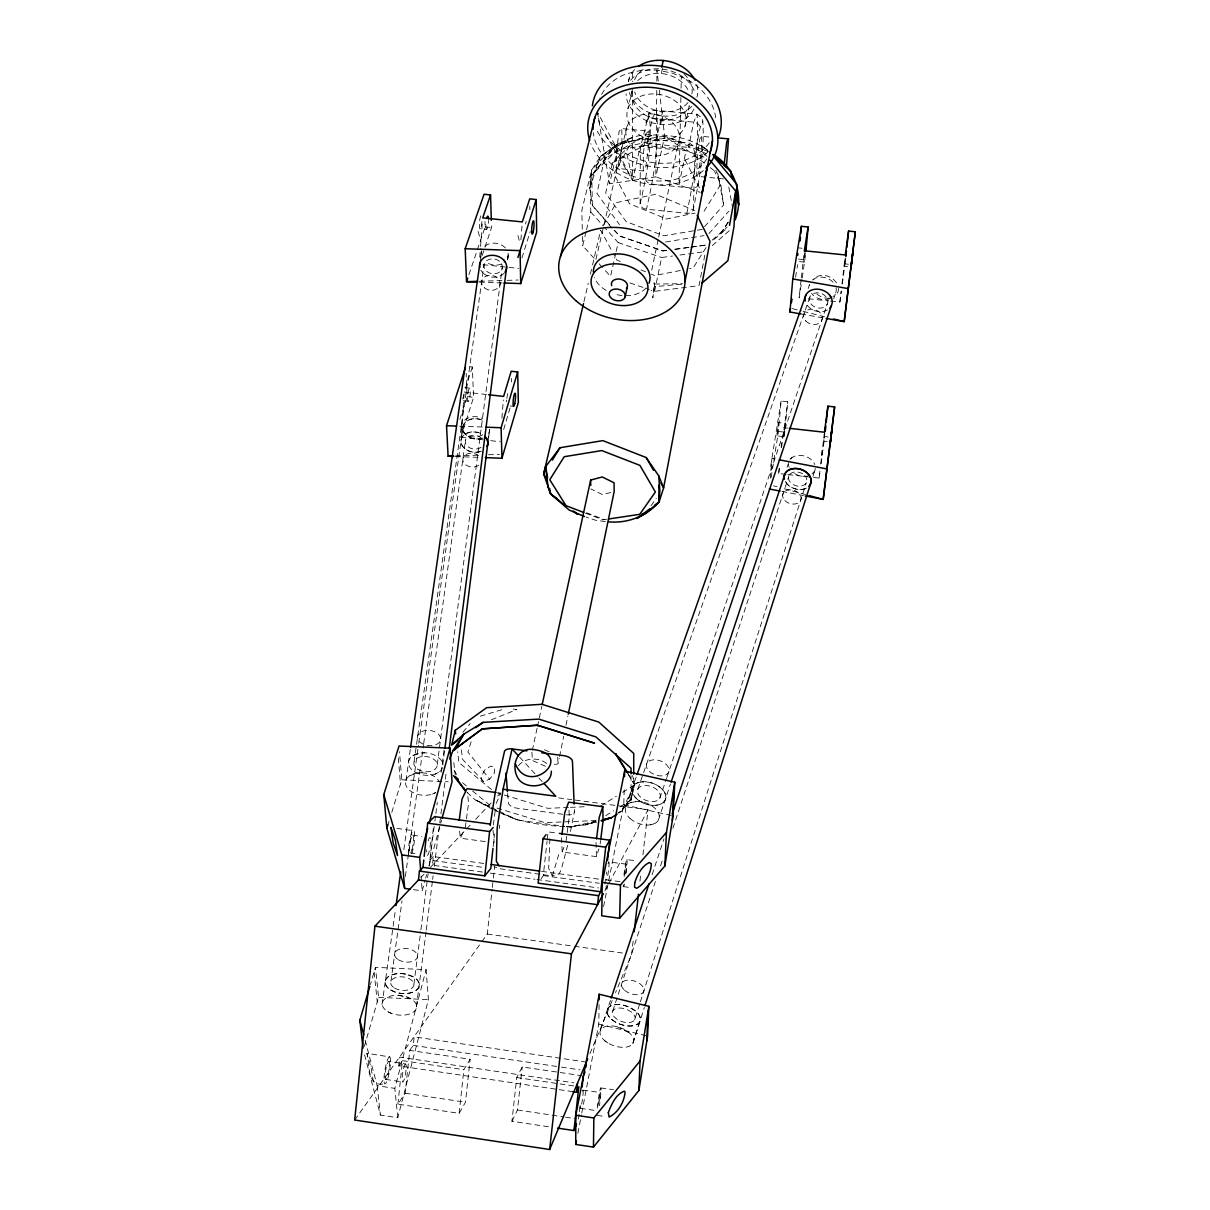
<?xml version="1.0" encoding="UTF-8"?>
<svg xmlns="http://www.w3.org/2000/svg" width="1210" height="1210" viewBox="0 0 1210 1210"><rect width="100%" height="100%" fill="white"/><g stroke="black" fill="none" stroke-linecap="round" stroke-linejoin="round"><path stroke-width="0.75" stroke-dasharray="5 3.75" d="M618.597 813.165L621.441 811.366L631.076 800.082L633.722 785.472L633.722 776.064M640.135 203.779L640.332 147.817L649.059 113.271L652.417 110.397L656.364 110.322L697.066 114.224L702.556 118.595C705.248 148.996 699.304 179.443 693.375 209.148A6.458 4.779 11 0 1 686.841 213.293L646.473 209.224A6.443 4.764 12.4 0 1 640.135 203.779C646.715 175.102 652.674 145.442 649.331 115.933L645.989 122.664A6.549 5.021 12.9 0 1 652.508 118.202L656.364 110.322C659.889 143.521 653.763 176.917 646.473 209.224M643.236 170.973L643.327 153.882L645.928 133.811L648.394 131.149L621.834 128.578L619.142 131.209L616.51 151.25L616.646 168.341L643.236 170.973L645.716 167.993L648.273 148.24L648.394 131.149M654.655 286.619L654.156 282.777L652.78 297.902L654.655 286.619L682.5 284.108M656.743 90.402L655.82 176.887L700.303 192.39M656.833 81.161L656.954 70.074L641.3 70.271L626.75 73.734A59.865 46.131 12.8 0 0 599.797 98.403M581.768 1112.958L598.784 1024.083L599.101 1003.574M781.236 447.579L781.327 442.981M680.867 97.541L678.991 184.948L686.01 150.766L664.623 136.125L619.051 143.204L600.478 156.362L591.675 170.02L581.828 210.419L582.418 234.604M681.079 88.179L681.321 76.926M603.578 906.547L623.785 804.771L624.269 786.046M693.375 209.148L694.979 153.171L700.076 127.882L702.859 121.076M723.474 178.914L696.658 176.252L697.172 159.16L699.728 139.029L701.739 136.306L708.879 137.002M701.739 136.306L701.195 153.413L698.684 173.227L696.658 176.252M549.9 838.848L548.674 868.387L552.35 875.949L559.171 873.862L561.228 869.582L567.974 844.172M827.126 441.499L823.768 441.121L824.524 433.936M847.802 266.563L844.398 266.185L845.23 258.426M483.274 439.82L460.919 437.264L464.126 393.916M479.765 257.14L480.43 248.247M480.567 246.462L482.427 221.445M821.756 455.232L822.331 447.594M501.908 418.161L503.33 400.041M520.89 239.837L522.175 223.714M770.256 478.192L771.935 458.424L777.38 459.467M771.163 477.481L778.453 431.441L781.085 401.009L787.755 401.75L783.944 439.366M802.291 277.876L805.815 252.497M597.906 1105.925L600.236 1092.509L599.313 1104.352M624.133 876.554L626.175 864.167L625.661 874.406M707.744 150.358C692.498 138.968 672.382 134.476 653.582 135.021C626.039 132.495 608.69 151.311 591.675 170.02L589.799 188.125L592.356 205.458L612.048 228.161M572.844 1091.677L398.786 1065.919L399.723 1057.132L573.842 1082.814M397.893 1104.155L402.491 1060.656L463.853 1069.716L470.13 1059.279L409.736 1050.386L405.184 1093.22L397.893 1104.155L459.135 1113.336L465.472 1102.219L470.13 1059.279M481.58 867.177L429.943 860.113L433.603 825.674M409.736 1050.386L413.26 1045.38L414.168 1036.864L584.627 1061.805M483.728 863.456L433.346 856.574L432.424 865.195L482.79 872.092M805.225 252.92L804 262.056L797.284 261.375M842.357 283.881L845.669 258.426M459.135 1113.336L463.853 1069.716M493.166 846.622L494.542 833.902M481.792 941.728L487.282 934.044L492.137 889.305M492.334 887.444L493.136 879.988M493.347 878.112L494.557 866.935M548.402 1126.737L511.936 1121.262L516.746 1077.535L522.206 1066.933L581.481 1075.645M511.936 1121.262L517.472 1109.978L522.206 1066.933M541.218 878.641L543.275 875.616L547.086 840.98M547.298 839.165L548.1 831.875L557.447 833.13M786.001 474.35L778.65 473.503L779.225 468.225M781.569 447.125L787.755 401.75M801.126 279.691L799.129 297.781L802.003 279.691M801.338 277.892L804.332 250.773M578.486 1119.099L579.121 1113.457M579.333 1111.582L579.968 1105.955M604.879 884.041L605.484 878.551M605.923 888.972L606.316 885.493M633.133 941.153L631.65 954.297L615.542 992.639M639.954 881.077L640.589 875.45M642.933 854.789L648.046 809.732L573.585 799.87M813.604 477.496L819.125 478.116L819.926 471.083M820.743 464.035L824.207 433.997M830.62 301.078L839.876 302.046L841.131 291.187M841.978 283.942L844.898 258.577M824.812 433.225L823.813 441.015M845.382 258.774L844.414 266.215M804.862 252.572L804 262.056M416.482 1006.16L426.026 931.912M426.253 930.036L432.424 881.303M432.666 879.428L433.135 875.692M434.314 866.315L440.712 815.706M440.954 813.831L446.399 770.725M488.099 441.045L489.566 429.444A13.431 10.103 7.9 0 1 487.948 434.45M488.628 437.415L489.475 430.79A13.431 10.103 7.9 0 1 488.613 433.301M413.926 984.153L420.672 931.67M420.914 929.794L428.143 873.575M429.111 866.088L434.647 822.981M434.889 821.106L435.615 815.479M435.857 813.604L437.294 802.366M441.151 772.373L444.055 749.882M442.754 764.841L444.675 749.867M507.565 259.878L508.23 254.675M507.716 259.318L508.17 255.839M600.145 843.99L600.599 840.466M566.083 841.207L569.275 816.523L568.881 807.539M437.249 764.614L502.332 266.684M499.231 828.623L499.7 825.099M465.29 827.625L468.572 803.092L467.393 792.263M493.332 824.978L495.465 808.855M819.125 478.116L820.093 470.902M821.061 463.687L824.721 436.613L828.033 436.976M839.876 302.046L841.373 291.141M390.936 981.355L402.022 900.815M405.38 876.463L408.481 853.988M408.738 852.112L423.439 745.36M423.697 743.485L465.502 440.077M382.042 1004.376L392.887 928.025M393.144 926.164L395.488 909.36M403.853 849.647L418.478 745.133M418.736 743.273L463.143 425.844M414.107 761.65L484.151 264.113M480.612 257.579L481.353 252.361M405.985 780.526L410.326 749.277M480.189 261.33L481.671 250.909A13.522 10.905 8.9 0 0 481.867 256.596M778.65 473.503L779.482 468.119M770.694 466.152L781.085 401.009M795.56 277.287L796.74 270.012M797.042 268.196L797.632 264.566M704.825 255.159L699.077 285.605L654.595 291.368L651.071 290.158M577.866 1133.331L581.405 1114.818M570.485 831.497L574.417 811.577L574.19 805.996M686.841 213.293C693.557 180.789 699.319 147.514 697.066 114.224L693.708 122.165L688.535 147.439A6.625 5.037 11.3 0 1 694.979 153.171M389.635 1056.89A13.703 2.344 -80.3 0 0 384.13 1076.401A13.703 2.344 -80.3 0 0 388.002 1077.823A13.703 2.344 -80.3 0 0 389.635 1056.89L366.902 1053.32C369.973 1064.482 366.418 1087.533 384.901 1083.858M654.595 291.368L661.598 257.503L672.578 256.021M554.437 764.554L558.022 763.858L559.156 758.337M559.534 756.492L563.709 736.27M565.993 725.229L567.883 716.033M684.966 126.369A29.917 23.05 12.8 0 0 649.377 94.123A29.917 23.05 12.8 0 0 635.159 131.603A29.917 23.05 12.8 0 0 684.966 126.369L689.246 105.754A29.66 23.081 12.8 0 1 653.158 118.565A29.66 23.081 12.8 0 1 632.664 88.315L627.869 108.824M651.721 270.299L658.285 238.93M658.679 237.084L678.386 142.992A27.074 20.676 12.8 0 0 646.125 114.027A27.074 20.676 12.8 0 0 633.375 147.65A27.074 20.676 12.8 0 0 678.386 142.992M532.309 750.381L537.074 728.314M537.467 726.484L541.838 706.247M783.672 436.523L785.184 423.318L778.514 422.562L777.531 428.688L776.926 435.857L783.596 436.613L785.184 423.318M656.198 140.632L662.566 111.592M660.645 124.418L662.505 115.933M661.295 73.523L663.186 65.037M640.332 147.817A6.61 5.021 12.8 0 1 646.896 143.385L652.508 118.202L693.708 122.165A6.564 5.052 11.3 0 1 700.076 127.882M706.02 153.519L667.814 137.426L629.381 146.032L612.457 162.911L605.681 193.131L626.145 221.657L663.927 235.784L702.178 229.386M620.019 806.889L631.076 800.082L634.539 784.67L632.588 775.534M615.769 253.253L610.551 276.349L604.229 269.391M616.162 251.468L618.174 242.59L604.471 227.298M659.299 90.266L664.623 136.125L655.82 176.887L609.538 183.769L617.493 149.813L597.392 111.94L599.57 124.101L632.588 180.335L640.256 146.304L648.5 144.852L664.623 136.125L708.319 151.477M583.961 301.638L588.257 283.306M590.389 274.125L592.114 266.79M592.537 264.96L600.689 230.127L612.593 252.194M595.925 259.424L603.624 226.361M604.047 224.531L626.735 127.156M628.474 81.584L629.276 78.196M373.361 1082.027L371.031 1067.401L366.902 1053.32M594.095 258.274L582.691 245.766L586.094 231.549M586.532 229.779L590.783 212.022L590.072 176.6L617.493 149.813L640.256 146.304L686.01 150.766L707.018 158.147M364.588 1054.878L380.409 1115.106L397.772 1117.722L428.431 999.626L426.102 969.649L375.463 967.35L370.411 984.577M397.772 1117.722L394.808 1088.365L426.102 969.649M413.442 889.637L422.199 890.847L425.179 879.957M425.678 878.142L426.676 874.512M429.157 865.437L441.574 820.062M364.331 1046.408L378.594 997.342L375.463 967.35M503.662 429.52L510.892 405.108M391.768 812.409L401.796 779.8L399.481 751.652M558.717 854.547L552.35 875.949L500.925 868.916L493.952 866.602M387.941 824.781L389.03 821.242M521.933 257.866L530.207 231.534M460.919 437.264L473.549 397.334L472.339 366.978L465.88 366.267M471.159 741.745L467.907 752.015L489.642 779.195L494.361 773.099L494.829 767.442L490.731 766.081L484.892 769.923L481.277 776.351L481.943 780.647L483.622 781.478L489.642 779.195M632.815 1043.292L639.591 1021.905M633.011 1043.247A17.545 9.574 19.3 0 0 612.805 1025.989A17.545 9.574 19.3 0 0 604.667 1040.63A17.545 9.574 19.3 0 0 633.011 1043.247L644.37 1007.476M812.938 476.422L815.041 469.813M459.876 419.416L467.166 396.623L466.183 373.406M634.66 1019.773A11.828 6.534 19.3 0 0 621.017 1008.081A11.828 6.534 19.3 0 0 615.527 1018.094A11.828 6.534 19.3 0 0 634.66 1019.773L639.818 1003.604M640.392 1001.804L806.329 482.593M472.339 366.978L464.277 392.025L486.753 394.536M561.531 837.804L562.211 852.006L596.409 856.635L598.92 848.86M612.789 1010.91L655.805 880.215M660.524 865.891L662.293 860.522M672.896 828.29L788.996 475.606M600.599 1030.088L610.611 999.868M652.114 874.648L663.972 838.878M787.09 467.378L788.859 461.812M482.17 255.522L491.562 227.571L491.396 222.126M658.437 819.82L670.491 784.004M833.705 298.825L836.034 291.882M468.92 274.625L476.74 251.65M477.33 249.88L485.134 226.905L484.968 221.46M659.873 798.025A11.903 7.426 19.6 0 0 646.231 785.502A11.903 7.426 19.6 0 0 640.514 797.103A11.903 7.426 19.6 0 0 659.873 798.025L666.559 778.332M666.861 777.44L827.292 303.997A9.408 7.472 17.6 0 0 816.932 292.805A9.408 7.472 17.6 0 0 811.532 304.602A9.408 7.472 17.6 0 0 827.292 303.997M637.836 789.117L809.853 296.979M625.767 806.601L636.43 776.321M808.189 288.434L809.505 284.637A13.749 10.981 17.6 0 0 809.278 287.647M625.888 806.737L632.769 787.135M562.211 852.006L564.979 844.293M589.92 1053.638L612.608 999.611M496.176 803.485L500.758 793.14L497.204 792.671M485.301 841.585L460.375 838.212L463.884 830.65M604.909 890.893L648.046 809.732M629.381 146.032L613.848 173.711L629.472 203.703L666.513 219.01L695.13 213.066M603.457 225.272L616.389 202.63L655.639 194.266L694.782 210.525M704.069 211.205L720.767 184.313L715.912 170.247M727.906 222.247L719.995 234.755L712.645 240.412M706.035 247.581L693.088 268L689.443 268.711M728.405 222.232L719.995 234.755L727.603 227.329M651.025 505.795L656.274 498.323M398.786 1065.919L402.491 1060.656M354.666 1120.021L480.703 943.271M776.926 435.857L778.514 422.562M462.916 732.262L470.115 723.595M518.394 765.779C525.397 756.976 540.174 757.052 548.039 764.69M704.553 226.663L723.64 204.959L720.767 184.313L714.55 171.351M708.939 233.606L728.753 211.221M616.646 168.341L619.354 165.392L621.925 145.669L621.834 128.578M421.019 877.295L424.029 874.104M430.488 867.252L465.381 830.241M466.667 828.865L470.539 824.766M475.711 819.276L491.215 802.835M497.673 795.983L500.259 793.231M429.943 860.113L433.346 856.574M790.039 459.437L792.036 457.486M812.031 473.912L813.831 472.187M712.176 240.17L727.074 227.056M712.297 245.615L729.933 230.127M600.614 806.041L616.374 796.256M622.681 792.338L633.722 785.472M605.786 815.631L613.682 810.776M612.457 162.911L644.28 145.351L686.251 149.45L704.22 163.078M412.837 755.69L420.324 753.028L424.755 752.786M410.008 775.625L417.556 772.963L422.033 772.751M435.086 774.143L438.504 772.494M432.484 794.078L435.661 792.55A17.439 11.147 7.1 0 1 409.056 789.797A17.439 11.147 7.1 0 1 414.848 773.462A17.439 11.147 7.1 0 1 439.411 781.857M491.381 719.784L516.927 709.499L510.333 708.803M595.819 821.015L585.58 824.872L566.431 826.808M596.122 821.121L585.58 824.872L595.955 821.983M480.249 716.214L503.436 709.241M630.349 802.623L638.063 801.353L642.495 801.943M650.541 824.812L654.096 823.813M610.838 492.485L602.565 494.648L590.843 488.916M566.356 826.596L570.091 827.096L595.305 821.348M709.272 142.78A59.865 46.131 12.8 0 1 685.163 160.038C656.985 168.886 623.513 159.569 605.575 135.701M680.322 270.511L654.776 275.547L651.328 274.141M570.091 827.096L596.5 822.407M665.666 242L704.054 235.617M606.664 519.271L602.988 519.816L585.398 513.101M688.913 247.46L673.214 249.578M690.698 247.218L706.761 244.949L673.909 249.411M666.604 250.41L662.959 250.909L619.656 236.01L613.319 229.461M679.899 255.023L705.506 251.574M666.377 250.47L662.959 250.909L619.656 236.01L614.68 230.46M568.579 807.433L547.843 808.325L494.315 791.945M570.455 807.342L585.534 806.692M596.046 820.561L544.878 822.649L496.478 807.887M455.444 455.958L481.141 455.036M488.477 454.763L499.488 454.37M479.432 281.264L505.266 280.433M507.111 280.372L518.167 280.009M654.686 284.032L682.41 283.715M479.599 282.142L502.029 282.928M459.709 426.192L484.166 427.1M455.535 456.503L479.689 457.425M401.796 779.8L448.29 781.781M378.594 997.342L428.431 999.626M564.601 826.657C540.567 825.19 515.838 822.301 494.784 809.732M646.896 143.385L688.535 147.439M798.766 247.914L802.124 248.262M485.134 226.905L491.562 227.571M798.509 259.106L805.149 259.787M845.079 263.901L848.422 264.234M480.839 215.849A6.7 1.18 -84.7 0 0 479.387 223.835A6.7 1.18 -84.7 0 0 480.294 228.675L486.692 229.416A6.7 1.165 -84.6 0 0 488.492 220.492M482.987 264.657L518.636 268.393M808.386 298.749L828.774 300.882M464.912 387.639L469.767 388.168A6.61 1.149 -83.8 0 1 469.51 398.544A6.61 1.149 -83.8 0 1 467.62 397.424A6.61 1.149 -83.8 0 1 469.767 388.168M783.717 427.69L787.423 428.098M467.166 396.623L473.549 397.334M778.453 431.441L785.048 432.182M463.324 400.707L468.179 401.251M510.272 405.97L513.524 406.333M490.731 440.667L500.048 441.726M787.846 474.547L811.759 477.284M605.423 521.495L596.288 520.451L586.154 517.109M623.967 874.815A13.688 0.998 -83 0 1 626.81 859.569L637.095 860.991M626.175 864.167L608.751 861.943A9.12 0.786 -82.5 0 0 608.131 863.668M398.498 995.27L410.946 998.84M606.376 879.882L620.458 881.682M623.377 886.628L631.938 887.732M558.687 797.889L571.725 799.628M502.861 813.755L517.88 820.168L564.495 826.354M541.581 871.351L603.17 879.761M543.275 875.616L599.268 883.27M490.262 873.121L535.032 879.262M536.907 879.504L598.466 887.943M600.841 1087.941L613.44 1089.681M582.993 1090.119L600.236 1092.509M580.392 1108.375L596.091 1110.568M597.226 1115.393L605.696 1116.588M487.282 934.044L572.421 945.993M574.266 946.25L622.394 952.996M396.804 828.336L413.245 830.695M412.67 835.127L421.579 836.413M409.963 852.823L416.83 853.821M413.26 1045.38L559.595 1066.857M561.44 1067.129L579.968 1069.837M516.746 1077.535L577.019 1086.429M365.133 1040.237L377.157 1085.733L394.808 1088.365M405.184 1093.22L465.472 1102.219M517.472 1109.978L563.694 1116.89M565.539 1117.163L576.641 1118.826M388.849 1061.367A9.136 1.558 -80.3 0 1 387.775 1075.312A9.136 1.558 -80.3 0 1 385.188 1074.389A9.136 1.558 -80.3 0 1 388.849 1061.367L405.668 1064.014A9.136 1.452 -80.9 0 1 404.639 1077.974A9.136 1.452 -80.9 0 1 402.234 1077.097A9.136 1.452 -80.9 0 1 405.668 1064.014M385.703 1079.35L402.703 1082.043M800.778 313.935L824.297 318.094M781.917 491.426L803.44 495.586M623.785 804.771L671.263 815.464M598.784 1024.083L645.792 1035.654M792.338 308.641L801.277 310.879M803.062 311.333L824.524 316.702M773.553 485.815L777.092 486.783M784.186 488.734L805.452 494.557M617.055 1026.715L628.913 1032.644M629.941 282.943L649.316 289.553M618.174 242.59L661.598 257.503M586.638 512.828L604.092 519.498M620.291 261.481L616.843 260.074L613.44 253.767M640.982 269.921L649.604 273.43M492.863 809.49L475.031 799.689L466.788 792.096M494.527 810.201L501.197 813.044M545.453 766.293L532.445 760.515L531.916 752.227M544.515 749.731L549.431 751.924M387.85 1011.666A17.318 9.861 6.5 0 0 416.27 1008.611A17.318 9.861 6.5 0 0 394.158 995.391A17.318 9.861 6.5 0 0 387.85 1011.666L391.359 1013.405M489.868 806.783L475.031 799.689L493.136 808.9M491.517 807.569L517.88 820.168M604.501 1040.57L607.904 1043.005M707.381 150.131L700.65 145.2L707.744 151.295M710.225 167.615L717.712 173.302L723.64 204.959M706.958 156.271L689.564 143.067L641.179 138.348L615.663 145.457L600.478 156.362L593.898 172.849L589.799 188.125L600.478 156.362L632.452 137.335L615.663 145.457L593.898 172.849L615.663 145.457L653.582 135.021L641.179 138.348L604.577 158.646L596.938 193.434L619.444 224.637M462.583 782.749L466.848 786.273M472.55 790.977L491.094 806.238M491.472 789.585L458.877 762.512L457.667 751.773M483.622 781.478L462.719 759.472L461.146 748.914M519.725 757.233L537.573 776.563M538.858 777.939L543.955 783.46M599.162 263.825L602.958 268M590.783 212.022L603.23 225.922M609.719 224.909L592.356 205.458L591.675 170.02M480.824 270.163L482.714 272.689M505.356 247.929L505.145 247.657A13.522 10.905 8.9 0 0 484.998 246.099M627.884 773.795L634.539 784.67L630.758 798.781L621.441 811.366L618.068 812.666L621.441 811.366L634.539 784.67L628.655 774.642M454.158 770.135L457.622 776.502M836.458 282.959L836.186 282.444A13.733 10.754 27.9 0 0 824.343 275.426A13.733 10.754 27.9 0 0 813.453 279.858M685.163 160.038L700.393 189.698M614.922 145.986L632.588 180.335L632.558 90.977M478.056 231.397L480.96 241.123M517.956 235.511L520.043 243.603M626.992 154.32L632.588 180.335M728.783 186.99L732.458 207.031M597.392 111.94L609.538 183.769M658.225 81.085L656.954 70.074L672.609 73.205L687.114 79.406A59.865 46.131 12.8 0 1 715.851 119.835M459.543 831.088L460.375 838.212M453.795 762.633L455.247 775.096M377.157 1085.733L380.409 1115.106M374.117 972.114L377.278 1002.061M493.014 830.332L494.194 842.795M507.64 793.473L508.397 802.79A8.046 4.174 12.2 0 0 516.625 808.129L566.658 814.799A8.062 4.205 11.5 0 0 574.417 811.577M398.317 757.899L400.495 784.156M421.065 875.964L421.488 881.546M421.64 883.406L422.199 890.847M557.704 757.233L558.022 763.858M596.046 842.447L596.409 856.635M582.464 236.464L582.691 245.766M511.361 378.397L511.452 381.982M529.798 206.124L529.859 209.754M632.558 72.358L632.558 81.66M631.045 775.716L631.076 800.082M442.542 767.624A17.288 11.162 7.1 0 1 415.272 772.222A17.288 11.162 7.1 0 1 417.768 753.543A17.288 11.162 7.1 0 1 442.92 764.841M423.772 744.422A11.631 7.608 7.2 0 1 422.018 731.46A11.631 7.608 7.2 0 1 440.38 737.147A11.631 7.608 7.2 0 1 426.601 745.299M508.049 253.087A13.522 10.905 8.9 0 1 506.567 260.074M501.757 263.901A13.522 10.905 8.9 0 1 485.512 261.602M504.147 273.188A13.612 10.92 8.9 0 1 481.58 271.342M827.383 309.957A13.839 10.981 17.6 0 1 806.329 303.922M836.08 287.814A13.749 10.981 17.6 0 1 832.888 296.843M830.226 298.462A13.749 10.981 17.6 0 1 811.532 293.349M812.576 279.903A13.749 10.981 17.6 0 1 834.038 283.397M428.204 840.859A9.03 1.497 -81.8 0 1 430.563 840.587A9.03 1.497 -81.8 0 1 428.31 854.124A9.03 1.497 -81.8 0 1 426.722 849.722M408.42 854.472A13.537 2.435 -81.3 0 1 411.098 834.779A13.537 2.435 -81.3 0 1 414.682 835.157A13.537 2.435 -81.3 0 1 411.385 854.774M481.913 221.521A6.7 1.18 -84.7 0 1 480.294 228.675M525.609 223.986A6.716 1.044 -84.5 0 1 526.214 221.324M486.677 229.416A6.7 1.165 -84.6 0 1 486.133 221.642M608.948 861.974A9.12 0.786 -82.5 0 1 608.116 873.363A9.12 0.786 -82.5 0 1 606.255 879.247M606.482 874.301A9.12 0.786 -82.5 0 1 606.724 872.002M626.81 859.569A13.688 0.998 -83 0 1 625.918 875.027M624.451 883.966A13.688 0.998 -83 0 1 623.241 883.905M838.394 288.343A13.733 10.754 27.9 0 1 835.157 295.936M829.531 298.174A13.733 10.754 27.9 0 1 816.69 293.788M815.328 468.467A13.688 10.134 17.3 0 1 810.67 474.895M807.751 475.969A13.688 10.134 17.3 0 1 792.898 472.278M789.177 467.287A13.688 10.134 17.3 0 1 788.557 464.549M790.841 458.59A13.688 10.134 17.3 0 1 803.909 455.898A13.688 10.134 17.3 0 1 814.769 464.519M806.465 488.114A13.779 10.134 17.4 0 1 785.547 481.943M804.62 475.424A9.377 6.897 17.4 0 1 800.158 486.193A9.377 6.897 17.4 0 1 788.602 476.71A9.377 6.897 17.4 0 1 802.82 473.957M481.081 447.322A9.196 6.882 7.9 0 1 467.574 446.354A9.196 6.882 7.9 0 1 468.951 436.311A9.196 6.882 7.9 0 1 482.215 439.033M481.474 451.224A13.522 10.119 7.9 0 1 460.95 441.635A13.522 10.119 7.9 0 1 480.824 433.603M483.198 437.975A13.431 10.103 7.9 0 1 462.81 428.385A13.431 10.103 7.9 0 1 482.548 420.369M478.752 465.26A9.287 6.882 7.8 0 1 465.684 464.746A9.287 6.882 7.8 0 1 465.305 454.96A9.287 6.882 7.8 0 1 478.373 455.474M583.129 1090.528A9.226 0.756 -82 0 1 581.662 1104.14A9.226 0.756 -82 0 1 580.271 1105.441M582.464 1091.133A9.226 0.756 -82 0 1 582.766 1090.316M597.332 1108.073A13.854 0.968 -82.6 0 1 600.705 1087.987A13.854 0.968 -82.6 0 1 599.434 1105.698M804.892 488.689A13.779 10.134 17.4 0 1 784.821 480.355M506.582 401.811A6.625 1.044 -83.8 0 1 506.672 400.162M506.839 398.438A6.625 1.044 -83.8 0 1 508.336 392.569M463.611 394.611A6.61 1.18 -83.9 0 1 462.734 399.043M482.775 434.738A13.416 10.164 -1.7 0 1 466.47 435.025A13.416 10.164 -1.7 0 1 462.114 423.182L463.838 420.838A13.416 10.164 -1.7 0 1 482.684 418.615M479.75 451.678A13.522 10.119 7.9 0 1 465.064 448.774A13.522 10.119 7.9 0 1 461.872 437.581L463.581 435.358A13.522 10.119 7.9 0 1 482.472 434.375M481.474 438.428A13.431 10.103 7.9 0 1 466.878 435.524A13.431 10.103 7.9 0 1 463.717 424.347L465.411 422.124A13.431 10.103 7.9 0 1 484.197 421.14M698.351 183.92A6.383 4.795 11 0 1 691.878 188.094L651.918 184.117A6.368 4.764 12.4 0 1 645.656 178.687M703.343 170.549A65.748 50.245 12.8 0 1 640.74 182.695A65.748 50.245 12.8 0 1 590.813 143.657M708.092 151.825A65.264 50.291 12.8 0 1 646.669 165.74A65.264 50.291 12.8 0 1 595.759 127.912M706.806 158.858A60.303 46.086 12.8 0 1 642.359 179.004A60.303 46.086 12.8 0 1 593.323 132.782M693.92 109.066A35.317 27.467 12.8 0 1 655.034 123.511A35.317 27.467 12.8 0 1 626.099 93.73M630.743 80.238A35.317 27.467 12.8 0 1 677.388 73.598M678.991 74.445A35.317 27.467 12.8 0 1 695.024 93.064M637.761 80.586A29.66 23.081 12.8 0 1 666.12 74.294A29.66 23.081 12.8 0 1 689.034 92.187M691.742 106.314A35.181 27.482 12.8 0 1 657.136 115.086A35.181 27.482 12.8 0 1 629.291 92.535M628.383 81.675A35.181 27.482 12.8 0 1 634.736 69.499M696.794 84.549A35.181 27.482 12.8 0 1 696.945 97.193M687.961 102.532A29.554 23.081 12.8 0 1 658.784 111.033A29.554 23.081 12.8 0 1 634.645 91.899M634.66 79.86A29.554 23.081 12.8 0 1 645.172 68.259M683.968 73.931A29.554 23.081 12.8 0 1 691.848 94.335M646.155 287.874A28.677 20.449 12.6 0 1 614.498 294.03M606.149 290.43A28.677 20.449 12.6 0 1 594.413 277.483M640.771 781.962L637.231 783.006A17.5 10.935 19.6 0 0 635.492 797.496A17.5 10.935 19.6 0 0 657.212 805.149L660.751 804.136A17.5 10.935 19.6 0 0 664.774 792.656A17.5 10.935 19.6 0 0 649.286 782.28L640.771 781.962M405.864 974.141L401.402 973.581A17.167 9.892 6.6 0 0 386.081 978.951A17.167 9.892 6.6 0 0 390.648 990.022L394.294 991.777A17.167 9.892 6.6 0 0 416.149 990.34A17.167 9.892 6.6 0 0 413.744 977.151L405.864 974.141M628.353 1006.78L624.012 1005.344A17.394 9.62 19.3 0 0 608.297 1007.612A17.394 9.62 19.3 0 0 611.489 1019.319L614.861 1021.739A17.394 9.62 19.3 0 0 636.581 1024.598A17.394 9.62 19.3 0 0 635.764 1011.242L628.353 1006.78M417.632 769.121A11.767 7.593 7.1 0 0 436.976 766.565A11.767 7.593 7.1 0 0 422.048 756.553A11.767 7.593 7.1 0 0 417.632 769.121M486.753 271.373A9.256 7.426 8.9 0 0 502.074 268.605A9.256 7.426 8.9 0 0 490.549 259.031A9.256 7.426 8.9 0 0 486.753 271.373M484.454 287.844A9.332 7.441 8.8 0 0 499.911 285.076A9.332 7.441 8.8 0 0 488.28 275.487A9.332 7.441 8.8 0 0 484.454 287.844M630.017 818.444A17.651 10.905 19.6 0 0 658.648 819.775A17.651 10.905 19.6 0 0 638.199 801.368A17.651 10.905 19.6 0 0 630.017 818.444M636.581 798.721A17.5 10.92 19.6 0 0 665.061 800.128A17.5 10.92 19.6 0 0 645.021 781.69A17.5 10.92 19.6 0 0 636.581 798.721M649.422 771.451A11.767 7.457 19.5 0 0 668.601 772.283A11.767 7.457 19.5 0 0 655.124 759.819A11.767 7.457 19.5 0 0 649.422 771.451M805.845 320.998A9.498 7.487 17.7 0 0 821.741 320.423A9.498 7.487 17.7 0 0 811.26 309.185A9.498 7.487 17.7 0 0 805.845 320.998M411.96 849.632A9.03 1.618 -81.3 0 0 413.094 835.203A9.03 1.618 -81.3 0 0 409.524 847.197A9.03 1.618 -81.3 0 0 411.96 849.632M611.655 1019.365A17.394 9.62 19.3 0 0 639.803 1021.86A17.394 9.62 19.3 0 0 619.792 1004.648A17.394 9.62 19.3 0 0 611.655 1019.365M624.632 990.264A11.707 6.579 19.2 0 0 643.584 991.822A11.707 6.579 19.2 0 0 630.138 980.16A11.707 6.579 19.2 0 0 624.632 990.264M784.866 500.547A9.453 6.897 17.5 0 0 800.612 500.471A9.453 6.897 17.5 0 0 790.145 489.763A9.453 6.897 17.5 0 0 784.866 500.547M390.815 990.037A17.167 9.892 6.6 0 0 419.008 986.952A17.167 9.892 6.6 0 0 397.107 973.702A17.167 9.892 6.6 0 0 390.815 990.037M394.505 988.01A11.676 6.731 6.6 0 0 413.669 985.893A11.676 6.731 6.6 0 0 398.755 976.894A11.676 6.731 6.6 0 0 394.505 988.01M398.362 959.727A11.54 6.761 6.6 0 0 417.314 957.579A11.54 6.761 6.6 0 0 402.567 948.549A11.54 6.761 6.6 0 0 398.362 959.727"/><path stroke-width="1.5" d="M633.722 774.173L633.737 753.452L598.799 722.067L541.944 704.296L486.617 707.684L455.262 730.311L451.738 744.831L457.728 740.55M575.733 1144.448L575.824 1115.272L599.237 994.257L648.878 1006.327L647.607 1036.108L638.88 1090.467L593.46 1147.11L575.733 1144.448L576.444 1140.743M593.46 1147.11L593.853 1117.964L640.029 1060.973L648.878 1006.327M599.147 999.838L599.237 994.257M602.277 882.423L601.733 915.804L619.626 918.269L664.834 866.027L673.093 815.873L674.802 782.204L624.663 771.057L602.277 882.423L620.473 884.903L666.438 832.48L674.802 782.204M619.626 918.269L620.473 884.903M624.511 776.684L624.663 771.057M551.337 771.178C551.609 786.803 528.437 790.13 519.317 780.117C510.605 769.227 515.067 748.808 531.281 749.292C577.457 753.618 529.345 797.904 515.354 763.828M638.88 1090.467L640.029 1060.973M646.76 1040.978L648.015 1011.212M724.064 165.241L726.741 141.646L728.526 138.908L717.802 137.864M728.526 138.908L726.408 166.829M664.834 866.027L666.438 832.48M709.937 160.159L735.725 191.104L734.001 226.542L727.875 260.74L701.815 283.246M672.291 820.365L673.985 786.712M805.376 251.377L805.497 248.61L805.058 251.06M800.778 313.935L789.933 311.998L792.792 278.935L801.413 226.315L808.129 226.996L805.981 250.682M800.128 240.896L800.445 237.251M800.763 233.606L801.413 226.315M845.745 255.507L846.002 252.784L845.624 255.219M418.857 879.579L374.934 926.179L354.666 1120.021L549.658 1149.5L587.727 1058.871M423.772 860.008L422.986 867.373L419.431 871.094L418.478 879.988L597.574 904.687L598.587 895.702L600.72 891.755L605.711 847.166L609.795 840.163L559.322 833.387M424.166 856.317L427.674 823.178L434.571 816.614L489.989 824.055M825.28 431.244L825.855 425.875M826.233 422.29L827.927 406.182L834.643 406.923L823.178 499.412L805.24 495.934M845.866 256.596L846.44 251.135M846.834 247.49L848.588 231.08L855.334 231.76L844.187 321.633L826.097 318.427M422.986 867.373L484.817 875.859L489.611 831.527L493.166 827.489M492.969 848.437L490.806 868.447L484.817 875.859M834.643 406.923L823.178 499.412L809.006 495.525M546.058 834.613L543.018 838.727L538.132 883.164L600.72 891.755M824.993 431.577L825.356 427.78L824.933 430.669M855.334 231.76L844.187 321.633L833.463 318.941M549.658 1149.5L571.453 953.828L603.427 893.676M572.844 1091.677L576.55 1092.222L577.548 1083.358M557.523 1128.098L573.933 1130.563L578.849 1086.701L576.55 1092.222M582.07 1087.185L583.341 1075.917L584.974 1071.969M607.541 860.28L609.795 840.163M585.912 1067.22L586.29 1063.787M634.206 931.76L638.457 894.22M797.708 255.355L797.904 253.586M831.255 434.692C834.492 409.903 828.048 460.571 831.3 435.706M449.258 748.234L487.887 442.694M444.917 747.992L506.672 266.835M596.515 838.848L599.268 817.219L602.792 806.677L568.655 802.154L564.783 812.621L561.985 834.204M600.826 838.696L603.079 821.03L602.792 806.677M459.18 820.38L462.054 798.933L466.999 788.663L495.435 792.429M827.927 406.182L824.418 432.227L789.268 428.31M848.588 231.08L845.306 254.962L804.332 250.773L808.129 226.996M396.018 905.625L400.722 872.032M410.583 747.402L479.931 263.054M490.186 825.538L495.192 792.686L504.252 752.469A8.304 4.462 12.4 0 1 512.057 748.929L526.91 750.865M518.455 755.857L512.057 748.929L503.073 789.238L497.189 828.033L496.342 861.248L499.095 865.846M789.933 311.998L790.553 308.202M791.431 302.742L792.021 299.112M729.509 225.393L735.725 191.104M707.366 165.967L702.087 192.995L707.396 165.861M684.981 281.627L712.448 140.889M568.261 714.187L614.151 491.608L614.06 482.775L602.262 476.967L590.646 480.067L542.231 704.417M625.056 297.267A8.183 5.778 12.6 0 0 615.134 289.039A8.183 5.778 12.6 0 0 611.534 298.431A8.183 5.778 12.6 0 0 625.056 297.267L627.234 287.254M661.734 67.291L663.246 60.5M583.538 303.468L543.668 474.002L550.626 493.907L569.139 510.03L584.46 516.549M560.427 256.641L594.912 117.415M442.073 818.247L452.011 781.932L450.044 748.173L399.013 746.025L383.767 794.637L386.852 828.305L404.685 888.427L409.948 889.153M420.641 870.383L419.643 857.361L427.75 828.245M429.278 822.785L450.044 748.173M485.255 457.622L501.969 458.257L518.334 402.34L517.683 371.969L511.195 371.258L503.617 396.426L488.628 394.747M501.969 458.257L501.091 427.735L517.683 371.969M363.076 1048.087L359.839 1020.227L369.882 986.362M503.905 282.989L520.708 283.579L536.65 232.199L536.227 199.529L529.693 198.863L522.312 221.929L482.699 217.876L490.564 194.916L484.06 194.25L465.185 248.731L466.531 281.688L477.738 282.081M386.852 828.305L387.941 824.781M517.895 257.503L536.227 199.529M644.945 1005.676L810.413 484.227M453.689 456.442L448.108 456.23L446.535 425.708L465.305 368.006M611.201 998.084L649.15 883.603M672.261 813.831L784.912 473.957M671.096 782.204L831.406 305.646M467.726 278.149L466.531 281.688L477.587 281.325M637.05 774.536L805.754 295.331M573.933 1130.563L576.535 1124.014M449.621 758.927L452.933 750.684L463.808 734.152L483.183 722.355L538.752 719.103L595.895 736.905L631.045 768.214L631.045 773.84M455.066 749.701L463.808 734.152L451.738 744.831M552.335 460.087L560.033 447.715L602.807 440.621L646.17 457.531L658.709 475.772L663.625 487.857L659.117 501.938C646.503 516.322 628.096 523.355 609.084 521.918M560.033 447.715L545.574 466.712L543.668 474.002L546.602 478.661M650.239 508.548L636.899 518.455L645.777 513.267L659.117 501.938L659.843 490.746L658.709 475.772M654.686 505.236L659.117 501.938L658.86 485.119M475.696 727.709L483.183 722.355M617.176 814.058L611.504 817.658L601.567 820.985M601.143 820.546L611.504 817.658L604.304 819.291M642.147 513.811L645.777 513.267M608.509 518.999L639.742 514.326L655.381 491.986L639.924 465.381L601.824 450.574L564.223 456.714L549.764 479.75L566.053 505.704L583.644 512.42M448.108 456.23L453.614 456.034M465.185 248.731L520.073 250.621L520.708 283.579M446.535 425.708L455.943 426.056M486.042 427.175L501.091 427.735M541.762 752.802L564.042 755.705A8.334 4.492 11.6 0 1 572.451 761.362L574.13 804.136M503.073 789.238L555.738 796.225L543.955 783.46M427.674 823.178L489.611 831.527M543.018 838.727L605.711 847.166M491.199 864.484L539.72 871.109M383.767 794.637L401.826 854.925L419.643 857.361M419.431 871.094L598.587 895.702M374.934 926.179L571.453 953.828M575.824 1115.272L593.853 1117.964M792.792 278.935L847.786 288.524M779.21 459.815L826.491 468.845M769.348 488.991L780.117 491.079M565.04 505.462L550.626 493.907L548.145 487.161L545.574 466.712L547.601 477.587M574.901 512.359L577.714 514.326L573.192 510.923M713.401 154.472C735.226 167.948 744.332 196.08 735.196 219.887L736.935 184.434L713.567 156.317M556.645 498.444L550.626 493.907L549.612 488.462M458.303 779.225L455.444 776.88L465.411 790.841L463.687 787.649M716.244 158.586L721.916 163.456M724.745 165.891L730.417 170.761L733.139 179.065M712.781 154.577L730.417 170.761L731.732 176.176M453.523 775.671L465.411 790.841M503.572 259.802L505.447 262.343M627.824 773.205L615.542 753.573L626.931 772.237M646.17 457.531L653.521 470.297M660.872 483.077L663.625 487.857L710.013 241.304L697.187 215.395M829.954 295.391L831.512 298.189M359.839 1020.227L363.696 1034.777M736.587 196.035L738.796 205.065L736.406 189.047M455.262 730.311L455.656 733.895M401.826 854.925L404.685 888.427M505.946 772.963L507.474 791.612M490.564 194.916L491.336 220.311M590.646 480.067L590.767 485.376M479.78 267.486A13.612 10.92 8.9 0 1 495.344 255.612A13.612 10.92 8.9 0 1 504.993 272.25M805.225 301.048A13.839 10.981 17.6 0 1 821.439 289.825A13.839 10.981 17.6 0 1 829.773 308.066M486.677 218.496A6.7 1.165 -84.6 0 1 488.492 218.949M784.428 479.236A13.779 10.134 17.4 0 1 800.415 469.283A13.779 10.134 17.4 0 1 808.809 486.42M485.906 437.536A13.522 10.119 7.9 0 1 487.524 445.31M784.201 477.617A13.779 10.134 17.4 0 1 785.683 472.596L787.695 470.645A13.779 10.134 17.4 0 1 805.421 471.537A13.779 10.134 17.4 0 1 809.626 485.407M484.998 436.386A13.522 10.119 7.9 0 1 486.934 446.566M589.663 140.421A65.748 50.245 12.8 0 1 664.88 85.139A65.748 50.245 12.8 0 1 705.899 168.16M592.371 105.784A65.264 50.291 12.8 0 1 669.221 67.745A65.264 50.291 12.8 0 1 718.528 136.685M593.097 129.319A60.303 46.086 12.8 0 1 660.993 88.738A60.303 46.086 12.8 0 1 709.983 152.672M638.32 66.474A35.181 27.482 12.8 0 1 695.069 80.238M611.685 285.62A8.152 5.778 12.6 0 1 620.473 279.223A8.152 5.778 12.6 0 1 626.432 288.585M593.354 272.053A28.677 20.449 12.6 0 1 625.267 254.66A28.677 20.449 12.6 0 1 649.014 283.216M851.19 266.382L852.732 253.434L851.19 266.382M634.705 882.816L634.554 887.142L636.672 888.306C645.036 883.603 651.207 873.378 651.313 863.759L649.256 862.533C641.512 866.269 637.277 874.981 634.705 882.816M608.343 1112.58L609.084 1117.057C618.023 1112.882 624.511 1101.644 625.041 1091.889L624.239 1091.178C615.724 1094.415 611.383 1104.503 608.343 1112.58M390.936 827.504L393.189 843.083L397.545 855.546L395.292 839.891L390.936 827.504M462.159 743.651L452.933 750.684L482.321 728.859L537.421 725.229L594.458 743.137L537.421 725.229L482.321 728.859L462.159 743.651M533.232 231.745A6.716 1.028 -84.5 0 0 533.64 220.87A6.716 1.028 -84.5 0 0 531.659 229.749A6.716 1.028 -84.5 0 0 533.232 231.745M514.749 403.595A6.625 1.028 -83.8 0 0 515.112 393.22A6.625 1.028 -83.8 0 0 513.085 402.507A6.625 1.028 -83.8 0 0 514.749 403.595M576.368 301.078A63.903 45.556 12.6 0 0 682.531 293.259A63.903 45.556 12.6 0 0 606.649 227.601A63.903 45.556 12.6 0 0 576.368 301.078M599.268 297.055A28.798 20.419 12.6 0 0 646.927 293.153A28.798 20.419 12.6 0 0 612.275 263.946A28.798 20.419 12.6 0 0 599.268 297.055"/></g></svg>
